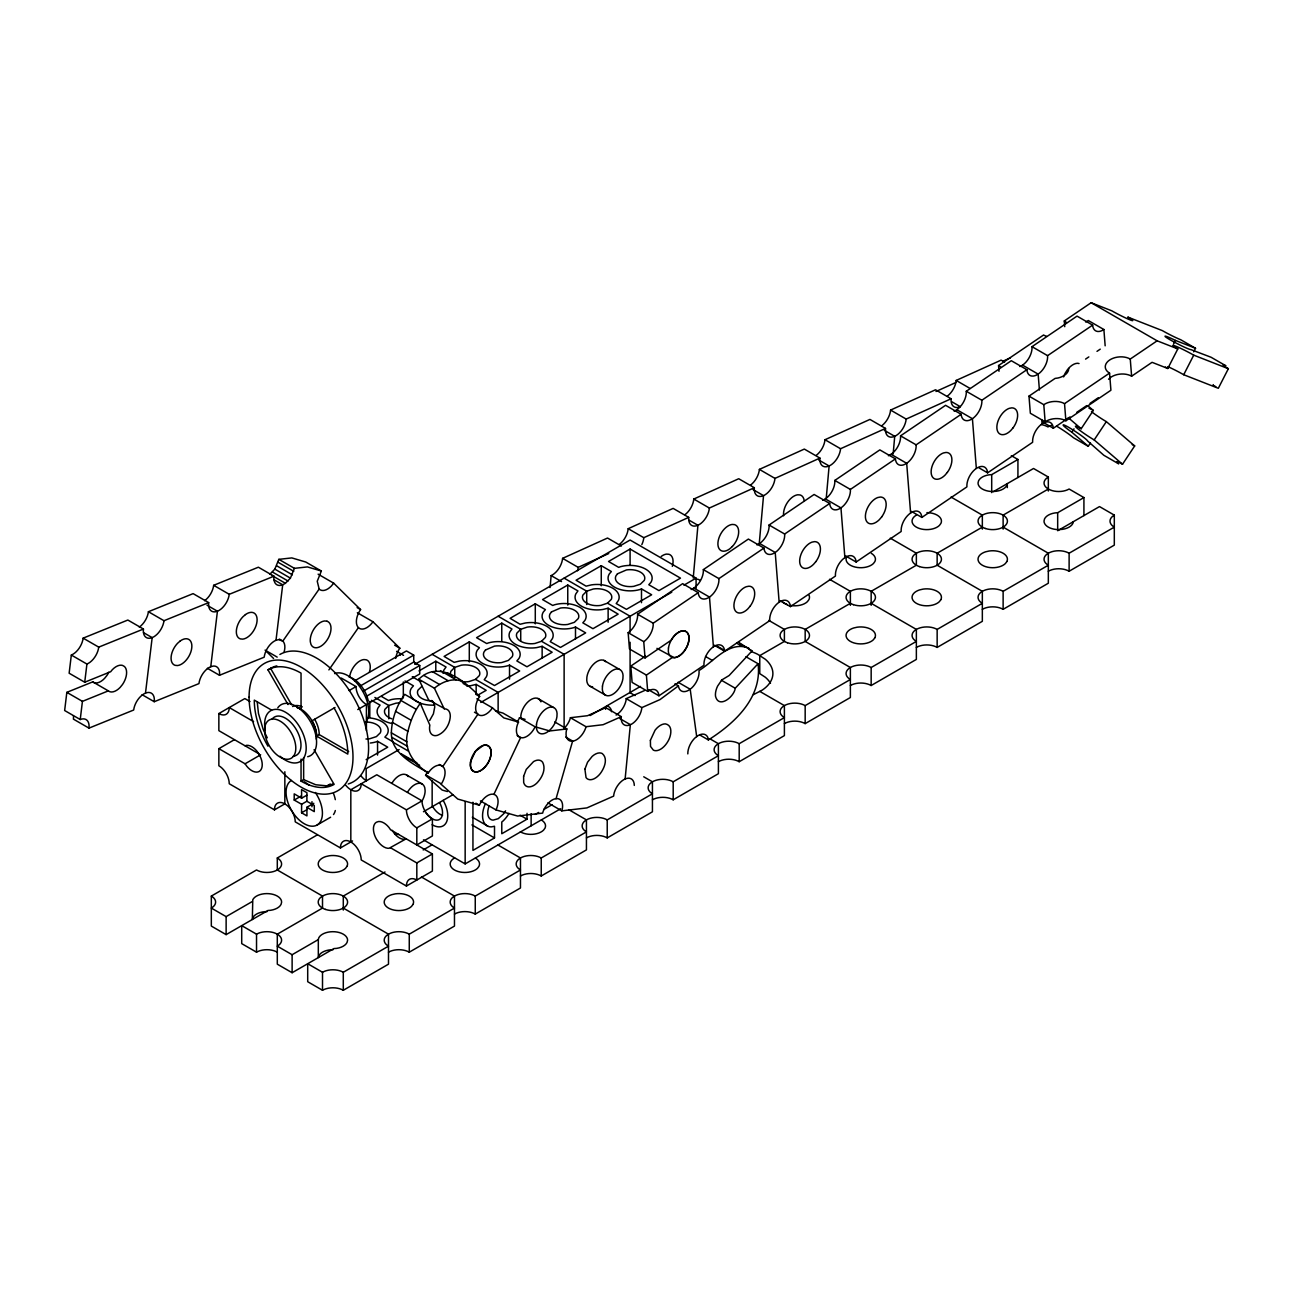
<?xml version="1.0" encoding="UTF-8"?>
<svg xmlns="http://www.w3.org/2000/svg" width="1293" height="1293" viewBox="0 0 1293 1293"><rect width="100%" height="100%" fill="white"/><g stroke="black" fill="none" stroke-linecap="round" stroke-linejoin="round"><path stroke-width="1.5" d="M388.789 718.843L388.805 705.493L395.917 703.198A14.692 8.485 0 0 1 399.747 702.988M306.877 807.285L306.942 815.899L301.56 812.78L301.625 804.262L306.829 801.272L314.28 805.442L314.28 811.648L306.877 807.285L313.795 803.292M306.877 801.24L306.942 792.706L301.56 789.603L301.625 798.201L306.829 795.211M311.952 806.784L311.985 801.676M508.989 813.41A22.046 12.72 -60 0 1 503.252 820.813L501.781 822.009L501.781 833.743L526.978 819.196L527.043 813.313M520.756 718.358L520.917 715.158A14.692 8.485 -60 0 1 530.34 699.966A14.692 8.485 -60 0 1 540.927 701.84M550.075 587.539L551.141 575.595A14.692 8.485 -60 0 0 562.6 558.35L607.532 538.033L621.383 546.034M693.226 578.036L697.929 525.281A14.692 8.485 -60 0 0 709.372 508.036L754.32 487.736A14.692 8.485 -60 0 0 763.533 495.639L759.169 544.482M826.162 499.195L829.12 465.981A14.692 8.485 -60 0 0 840.579 448.736L885.511 428.419A14.692 8.485 -60 0 0 894.724 436.323L893.156 453.908M427.611 771.533A14.692 8.485 -60 0 1 425.785 774.895L441.382 783.897A14.692 8.485 -60 0 0 444.081 768.058L442.626 766.264A14.692 8.485 -60 0 0 430.262 770.272L428.258 772.907C413 763.727 391.149 753.48 391.343 732.824C391.779 719.021 396.66 705.509 404.725 694.341L420.306 703.344L429.842 725.131A14.692 8.485 -60 0 0 437.373 735.361C445.051 732.42 449.932 724.128 450.303 716.096A14.692 8.485 -60 0 0 444.986 708.855L428.646 699.949L418.803 679.213C438.99 659.382 464.753 681.104 479.638 696.491L479.056 697.283A14.692 8.485 -60 0 0 476.794 712.96L478.329 714.641A14.692 8.485 -60 0 0 490.774 710.083L492.423 707.821L503.801 717.89L518.525 722.076L517.426 724.63A14.692 8.485 -60 0 0 520.028 737.43L522.291 737.834A14.692 8.485 -60 0 0 534.672 727.7L535.076 726.779L549.784 730.949L566.867 728.961L566.366 730.69A14.692 8.485 -60 0 0 571.361 741.228L573.882 740.937A14.692 8.485 -60 0 0 585.503 728.46L586.004 726.714L603.088 724.71L621.335 716.661L621.173 718.294A14.692 8.485 -60 0 0 629.012 725.244L631.711 724.064A14.692 8.485 -60 0 0 641.635 709.275L641.797 707.627L660.06 699.561L678.405 685.888A14.692 8.485 -60 0 0 690.187 689.234L696.701 736.622M428.258 772.907C413.631 764.115 402.818 748.922 407.942 731.369C410.334 721.381 414.148 711.635 420.306 703.344M605.593 709.307L605.754 707.659L621.335 716.661M644.48 690.575L626.216 698.624L626.054 700.273A14.692 8.485 -60 0 1 616.115 715.061M625.117 779.065L630.354 724.646L619.961 718.649M143.523 632.633L152.17 637.627A14.692 8.485 -60 0 1 143.442 629.044L127.845 620.042L83.14 638.144A14.692 8.485 -60 0 1 71.325 655.05L69.143 673.217L84.724 682.219L110.681 671.714L112.281 669.742A14.692 8.485 -60 0 1 122.576 665.426L124.484 666.541A14.692 8.485 -60 0 1 122.496 684.514L120.136 687.423A14.692 8.485 -60 0 1 109.84 691.739L92.757 681.864L66.832 692.353L64.65 710.52L80.231 719.522A14.692 8.485 -60 0 1 88.975 728.121L133.68 710.019A14.692 8.485 -60 0 1 145.495 693.113L152.17 637.627A14.692 8.485 -60 0 0 163.985 620.721L208.69 602.619A14.692 8.485 -60 0 0 217.434 611.217L210.759 666.703A14.692 8.485 -60 0 0 198.944 683.609L154.239 701.711L142.117 694.713M80.231 719.522L82.429 701.356L108.353 690.866M84.724 682.219L86.922 664.052A14.692 8.485 -60 0 0 98.737 647.13L143.442 629.044M207.365 668.287L219.503 675.285L264.192 657.2A14.692 8.485 -60 0 1 276.007 640.277L282.698 584.808A14.692 8.485 -60 0 1 273.954 576.209L258.374 567.207L213.668 585.309A14.692 8.485 -60 0 1 204.569 600.712M269.817 574.286L274.827 569.13L278.819 559.352L291.83 557.913L305.746 562.019L321.343 571.021L317.238 581.252L319.161 589.058L282.828 641.069A14.692 8.485 -60 0 1 284.007 652.318M274.035 579.797L282.698 584.808L285.414 583.288L290.408 578.133L294.416 568.338L307.427 566.916L321.343 571.021M267.101 911.597A14.692 8.485 0 0 0 252.765 917.788L252.345 919.501L252.765 899.783A14.692 8.485 0 0 1 269.009 893.689A14.692 8.485 0 0 1 281.615 902.191L281.066 904.373A14.692 8.485 0 0 1 270.544 910.304L267.958 910.482L226.13 934.629L211.325 926.079L211.325 896.081L256.531 869.979A14.692 8.485 0 0 0 277.3 869.979L322.507 896.081L322.507 908.074L277.3 934.176A14.692 8.485 0 0 0 256.531 934.176L241.71 925.626L241.71 943.631L256.531 952.181A14.692 8.485 0 0 1 277.3 952.181M318.32 939.591L318.757 937.878A14.692 8.485 0 0 1 335 931.784A14.692 8.485 0 0 1 347.591 940.286L347.041 942.468A14.692 8.485 0 0 1 336.536 948.399L333.933 948.577L292.121 972.724L277.3 964.174L277.3 934.176A14.692 8.485 0 0 1 277.3 946.169L292.121 954.719L318.32 939.591L318.32 957.596L318.757 955.883A14.692 8.485 0 0 1 333.077 949.692M1073.287 521.709L1072.867 523.423A14.692 8.485 0 0 1 1062.345 529.354L1058.547 529.613A14.692 8.485 0 0 1 1044.017 521.031L1044.566 518.832A14.692 8.485 0 0 1 1055.088 512.917L1057.674 512.723L1083.922 497.579L1083.922 515.584M605.754 707.659L587.507 715.708L570.423 717.712L569.922 719.458A14.692 8.485 -60 0 1 563.683 728.751M556.038 798.735L572.621 741.083L565.704 737.091M547.941 802.856L561.792 810.856L562.293 809.111A14.692 8.485 -60 0 0 557.299 798.589L554.778 798.88A14.692 8.485 -60 0 0 543.157 811.357L542.656 813.103L517.572 816.045L496.011 809.919L480.414 800.917M745.932 656.731L758.054 663.729L735.232 688.248C734.311 696.652 718.73 709.307 715.498 696.184A14.692 8.485 -60 0 1 717.599 686.114L721.882 679.892L729.123 675.528L751.993 650.961L738.432 642.152M525.071 719.361L519.479 717.777L519.091 718.698A14.692 8.485 -60 0 1 517.071 721.963M400.054 655.276L400.442 654.403M441.091 784.269L457.787 799.058L479.347 805.183A14.692 8.485 -60 0 1 493.894 794.355L520.626 737.543L517.168 735.539M1173.608 343.97L1175.434 340.415L1195.524 348.286L1193.698 351.841M1108.554 379.253A14.692 9.196 -4.5 0 1 1131.617 376.198L1152.063 362.331L1167.789 368.489L1177.81 348.916A14.692 1.051 27.1 0 1 1175.369 346.039A14.692 1.051 27.1 0 1 1193.73 355.155L1228.35 368.715L1218.329 388.288L1183.709 374.728A14.692 1.051 27.1 0 0 1167.773 366.614M1183.709 374.728L1193.73 355.155M1090.452 442.949L1088.253 446.279L1071.8 432.169L1074.014 428.84M1091.47 411.691A14.692 1.293 33.6 0 0 1106.339 421.631L1134.672 445.94L1122.518 464.235L1094.185 439.927A14.692 1.293 33.6 0 1 1077.295 428.322A14.692 1.293 33.6 0 1 1081.174 428.743L1093.312 410.447L1087.672 405.614M1094.185 439.927L1106.339 421.631M429.648 720.508L433.397 713.881L434.723 707.109A14.692 8.485 -60 0 0 431.587 700.483M328.891 669.903L358.42 627.638A14.692 8.485 -60 0 1 360.585 609.601L333.691 583.175L318.11 574.173M333.691 583.175L331.331 586.052A14.692 8.485 -60 0 1 319.161 589.058M461.342 681.573A14.692 8.485 0 0 0 468.939 681.573L475.533 679.375L479.331 675.576A14.692 8.485 0 0 0 461.342 665.184L454.748 667.382L450.95 671.18A14.692 8.485 0 0 0 450.95 675.576M541.508 641.28L545.323 637.481A14.692 8.485 0 0 0 527.318 627.089L520.723 629.287L516.925 633.085A14.692 8.485 0 0 0 534.93 643.478L541.508 641.28L564.12 654.323L564.12 728.509M607.5 603.184L611.298 599.386A14.692 8.485 0 0 0 593.309 588.994L586.715 591.192L582.917 594.99A14.692 8.485 0 0 0 600.906 605.383L607.5 603.184L630.095 616.228L630.095 632.277M418.803 679.213L434.4 688.215C442.109 681.734 453.164 677.257 462.926 681.686M748.825 648.149C729.09 640.326 713.833 661.628 698.98 670.566A14.692 8.485 -60 0 1 690.187 689.234L678.065 682.235M699.723 734.941L708.386 739.952C734.553 723.353 762.353 697.735 758.054 663.729M421.89 686.341L418.011 690.123A14.692 8.485 0 0 0 431.959 700.903M999.004 371.269L998.552 365.547L1043.58 335A14.692 9.196 -4.5 0 0 1046.619 336.325M1064.737 326.676L1064.284 320.955L1091.147 302.724L1111.818 310.821A14.692 1.051 27.1 0 0 1130.179 319.937A14.692 1.051 27.1 0 0 1127.738 317.06L1162.359 330.62A14.692 1.051 27.1 0 0 1180.719 339.736L1195.524 348.286M656.941 648.359L674.073 657.636A14.692 8.485 -60 0 0 684.45 650.751L686.47 647.502A14.692 8.485 -60 0 0 686.324 631.76A14.692 8.485 -60 0 0 672.732 637.691L671.148 640.229L645.045 657.943L629.449 648.957L628.156 632.665A14.692 8.485 -60 0 0 637.611 614.207L682.639 583.66L698.22 592.663A14.692 8.485 -60 0 0 709.485 597.075L713.413 646.791A14.692 8.485 -60 0 0 703.974 665.249L658.945 695.796A14.692 8.485 -60 0 0 647.696 691.383L632.099 682.381L630.806 666.089L645.514 656.117M691.189 589.495A14.692 8.485 -60 0 0 703.344 569.615L748.372 539.068L763.953 548.07A14.692 8.485 -60 0 0 775.218 552.483L779.146 602.199A14.692 8.485 -60 0 0 769.707 620.656L724.678 651.203A14.692 8.485 -60 0 0 713.413 646.791M756.922 544.903A14.692 8.485 -60 0 0 769.076 525.023L814.105 494.476L829.686 503.478A14.692 8.485 -60 0 0 840.951 507.89L844.879 557.606A14.692 8.485 -60 0 0 835.44 576.064L790.411 606.611A14.692 8.485 -60 0 0 779.146 602.199M822.655 500.31A14.692 8.485 -60 0 0 834.809 480.43L879.838 449.883L895.419 458.886A14.692 8.485 -60 0 0 906.684 463.298L910.611 513.014A14.692 8.485 -60 0 0 901.173 531.471L856.144 562.019A14.692 8.485 -60 0 0 844.879 557.606M888.388 455.734A14.692 8.485 -60 0 0 900.542 435.854L945.571 405.307L961.152 414.293A14.692 8.485 -60 0 0 972.417 418.706L976.344 468.422A14.692 8.485 -60 0 0 966.905 486.879L921.877 517.426A14.692 8.485 -60 0 0 910.611 513.014M954.121 411.142A14.692 8.485 -60 0 0 966.275 391.262L1011.304 360.715L1026.884 369.701A14.692 8.485 -60 0 0 1038.15 374.113L1039.41 390.033M1019.854 366.549A14.692 8.485 -60 0 0 1032.008 346.669L1077.037 316.122L1092.617 325.125A14.692 8.485 -60 0 0 1103.883 329.521L1105.159 345.813M645.045 657.943L643.752 641.667A14.692 8.485 -60 0 0 653.191 623.21L698.22 592.663M693.888 588.073L709.485 597.075A14.692 8.485 -60 0 0 718.924 578.617L763.953 548.07M759.621 543.48L775.218 552.483A14.692 8.485 -60 0 0 784.657 534.025L829.686 503.478M825.354 498.888L840.951 507.89A14.692 8.485 -60 0 0 850.39 489.433L895.419 458.886M891.087 454.296L906.684 463.298A14.692 8.485 -60 0 0 916.123 444.84L961.152 414.293M956.82 409.703L972.417 418.706A14.692 8.485 -60 0 0 981.856 400.248L1026.884 369.701M1022.553 365.111L1038.15 374.113A14.692 8.485 -60 0 0 1047.589 355.656L1092.617 325.125M1177.81 348.916L1157.138 340.819L1130.26 359.05A14.692 9.196 -4.5 0 0 1109.523 360.084A14.692 9.196 -4.5 0 0 1109.556 373.095L1110.913 390.244L1065.885 420.791A14.692 9.196 -4.5 0 0 1045.148 421.809L1030.343 413.259L1028.986 396.127L1055.088 378.413L1058.046 377.992A14.692 9.196 -4.5 0 0 1068.713 368.489M1085.57 359.115L1088.835 356.9M1096.997 351.357L1100.262 349.142M647.696 691.383L646.403 675.091L672.538 657.361M1028.986 396.127L1043.79 404.677A14.692 9.196 -4.5 0 1 1064.527 403.642L1109.556 373.095M976.344 468.422A14.692 8.485 -60 0 1 987.61 472.834L1032.638 442.287A14.692 8.485 -60 0 1 1042.077 423.829L1041.77 419.853M1042.077 423.829A14.692 8.485 -60 0 1 1053.342 428.242L1070.022 416.928M1076.681 412.402L1086.702 405.614M1090.031 403.351L1098.371 397.694M288.016 704.556L267.974 669.839L270.576 668.352A66.121 38.176 60 0 1 276.831 665.895M258.907 753.787L218.856 730.658L218.856 713.558L244.83 698.576L250.05 701.582M284.848 771.743L284.848 803.858L274.455 809.854L229.249 783.752A14.692 8.485 60 0 0 218.856 765.763L218.856 748.663L234.453 739.661M354.508 680.926L406.455 650.945L413.728 655.131L413.728 662.081L363.511 691.076M349.094 690.575L356.028 686.567A14.692 8.485 60 0 0 366.42 704.572L366.42 730.658M360.036 686.13L413.728 655.131M335 707.497L312.066 720.751A22.046 12.72 60 0 1 316.623 736.121L347.801 754.11A66.121 38.176 60 0 0 334.111 708.031M414.778 664.36L630.095 540.038L696.087 578.133L696.087 588.17M218.856 748.663L245.072 763.791L260.653 754.789M366.048 696.539L419.74 665.539L419.74 673.944L357.757 709.566M418.98 670.922L435.789 661.224L446.053 667.01L443.855 670.081A22.046 12.72 0 0 0 443.095 673.378M469.294 641.878L444.097 656.424L454.118 662.355L459.435 661.079A22.046 12.72 0 0 1 486.427 676.675L484.229 679.746L494.492 685.532L519.689 670.97L509.523 665.103L507.745 665.782A22.046 12.72 0 0 1 483.485 663.842A22.046 12.72 0 0 1 477.311 650.169L479.412 647.728L469.294 641.878L469.294 661.935M501.765 623.129L476.567 637.675L486.734 643.558L488.512 642.88A22.046 12.72 0 0 1 512.771 644.819A22.046 12.72 0 0 1 518.962 658.493L516.844 660.933L526.962 666.784L552.159 652.238L542.139 646.306L536.821 647.583A22.046 12.72 0 0 1 509.83 631.986L511.963 629.012L501.765 623.129L501.765 641.183M535.286 603.783L510.089 618.329L520.093 624.26L525.411 622.984A22.046 12.72 0 0 1 552.418 638.58L550.22 641.651L560.483 647.437L585.681 632.875L575.498 627.008L573.736 627.687A22.046 12.72 0 0 1 549.477 625.747A22.046 12.72 0 0 1 543.286 612.074L545.404 609.633L535.286 603.783L535.286 623.84M567.756 585.034L542.559 599.58L552.725 605.463L554.487 604.785A22.046 12.72 0 0 1 578.763 606.724A22.046 12.72 0 0 1 584.937 620.398L582.82 622.838L592.954 628.689L618.151 614.143L608.13 608.211L602.813 609.488A22.046 12.72 0 0 1 575.821 593.891L577.939 590.917L567.756 585.034L567.756 605.092M601.261 565.688L576.064 580.234L586.085 586.165L591.402 584.889A22.046 12.72 0 0 1 618.393 600.485L616.195 603.556L626.459 609.342L651.656 594.78L641.49 588.913L639.712 589.592A22.046 12.72 0 0 1 615.452 587.652A22.046 12.72 0 0 1 609.278 573.979L611.379 571.538L601.261 565.688L601.261 585.745M630.095 549.04L608.534 561.485L618.701 567.368L620.478 566.69A22.046 12.72 0 0 1 644.738 568.629A22.046 12.72 0 0 1 650.929 582.303L648.811 584.743L658.929 590.594L680.49 578.133L630.095 549.04L630.095 565.089M316.623 736.121L319.226 734.618L348.674 751.605M301.043 759.104L301.043 781.117L303.645 779.614L315.734 784.754L327.016 785.869L333.481 783.881M301.625 798.201L294.206 793.854L294.206 800.06L301.14 796.068M366.161 759.621L387.722 747.176L377.556 741.293L375.778 741.972A22.046 12.72 0 0 1 370.331 743.022M477.78 695.181L486.184 690.333L476.163 684.401L470.846 685.678A22.046 12.72 0 0 1 467.048 686.05M327.016 785.869L330.265 783.994M399.149 749.568L366.161 768.608L366.161 780.649M480.77 702.455L671.778 592.178M683.932 585.163L696.087 578.133M301.56 812.78L306.748 809.79M317.108 825.015L330.62 817.224M277.3 857.986L277.3 869.979A14.692 8.485 0 0 0 277.3 857.986L317.286 834.906M274.455 809.854A14.692 8.485 60 0 1 284.848 803.858A14.692 8.485 60 0 1 295.24 821.847L340.431 847.949L352.553 840.951M406.422 809.854L422.003 800.852A14.692 8.485 60 0 0 432.395 818.857L432.395 835.957L416.815 844.943L416.815 827.859A14.692 8.485 60 0 1 406.422 809.854L361.216 783.752A14.692 8.485 60 0 1 345.635 785.142M211.325 896.081A14.692 8.485 0 0 1 211.325 908.074L226.13 916.624L252.345 901.496M1007.312 487.623L1007.312 483.614L1006.875 485.328A14.692 8.485 0 0 1 996.37 491.259L992.555 491.518A14.692 8.485 0 0 1 978.041 482.935L978.591 480.737A14.692 8.485 0 0 1 989.097 474.822L991.699 474.628L1017.93 459.484L1017.93 477.489M423.457 811.729L452.986 794.678M590.174 715.53L640.52 686.405M993.444 491.631L1033.527 468.486L1048.332 477.036L1048.332 491.033M416.815 827.859L432.395 818.857M422.003 800.852L376.796 774.766L350.823 789.764L350.823 841.953A14.692 8.485 60 0 1 361.216 859.942L406.422 886.044L432.395 871.046L432.395 853.946L390.599 829.815L388.902 827.375A14.692 8.485 60 0 0 378.51 821.524L376.376 822.235A14.692 8.485 60 0 0 376.554 839.302L378.736 842.422A14.692 8.485 60 0 0 389.128 848.289L406.164 838.801L404.709 839.286A14.692 8.485 60 0 1 394.317 833.435L392.151 830.3M385.023 871.999L343.291 896.081L343.291 910.078M423.183 849.954L431.878 844.943M850.374 603.314L805.167 629.416L805.167 641.409L850.374 667.511A14.692 8.485 0 0 1 871.159 667.511L916.365 641.409A14.692 8.485 0 0 1 916.365 629.416L871.159 603.314M982.341 527.124L937.15 553.226L937.15 565.219L982.341 591.321A14.692 8.485 0 0 1 1003.126 591.321L1048.332 565.219A14.692 8.485 0 0 1 1048.332 553.226L1003.126 527.124M1083.922 497.579L1069.117 489.029A14.692 8.485 0 0 1 1048.332 489.029L1003.126 515.131L1003.126 529.128M390.567 847.804L416.815 862.948L432.395 853.946M485.521 803.486A22.046 12.72 -60 0 0 491.34 826.874L494.508 826.259L494.508 837.945L472.947 850.39L472.947 802.242M535.286 814.396L538.648 812.457M543.69 809.547L552.095 804.699M423.474 839.836L465.157 863.902L560.645 808.755M421.437 877.01L454.473 896.081A14.692 8.485 0 0 0 454.473 908.074L409.267 934.176A14.692 8.485 0 0 0 388.498 934.176L388.498 964.174L343.291 990.276A14.692 8.485 0 0 0 322.507 990.276L307.702 981.726L307.702 963.721L322.507 972.271A14.692 8.485 0 0 1 343.291 972.271L388.498 946.169A14.692 8.485 0 0 1 388.498 934.176L343.291 908.074M388.498 952.181A14.692 8.485 0 0 1 409.267 952.181L454.473 926.079L454.473 896.081A14.692 8.485 0 0 1 475.258 896.081L520.465 869.979A14.692 8.485 0 0 1 520.465 857.986L497.853 844.943M454.473 914.086A14.692 8.485 0 0 1 475.258 914.086L520.465 887.984L520.465 857.986A14.692 8.485 0 0 1 541.234 857.986L586.44 831.884A14.692 8.485 0 0 1 586.44 819.891L569.065 809.854M520.465 875.991A14.692 8.485 0 0 1 541.234 875.991L586.44 849.889L586.44 819.891A14.692 8.485 0 0 1 607.225 819.891L652.432 793.789A14.692 8.485 0 0 1 652.432 781.796L643.736 776.786M586.44 837.896A14.692 8.485 0 0 1 607.225 837.896L652.432 811.794L652.432 781.796A14.692 8.485 0 0 1 673.2 781.796L718.407 755.694A14.692 8.485 0 0 1 718.407 743.701L709.712 738.691M652.432 799.801A14.692 8.485 0 0 1 673.2 799.801L718.407 773.699L718.407 743.701A14.692 8.485 0 0 1 739.192 743.701L784.398 717.599A14.692 8.485 0 0 1 784.398 705.606L759.767 691.383M718.407 761.706A14.692 8.485 0 0 1 739.192 761.706L784.398 735.604L784.398 705.606A14.692 8.485 0 0 1 805.167 705.606L850.374 679.504A14.692 8.485 0 0 1 850.374 667.511L850.374 697.509L805.167 723.611A14.692 8.485 0 0 0 784.398 723.611M850.374 685.516A14.692 8.485 0 0 1 871.159 685.516L916.365 659.414L916.365 629.416A14.692 8.485 0 0 1 937.15 629.416L982.341 603.314A14.692 8.485 0 0 1 982.341 591.321L982.341 621.319L937.15 647.421A14.692 8.485 0 0 0 916.365 647.421M982.341 609.326A14.692 8.485 0 0 1 1003.126 609.326L1048.332 583.224L1048.332 553.226A14.692 8.485 0 0 1 1069.117 553.226L1114.307 527.124A14.692 8.485 0 0 1 1114.307 515.131L1099.503 506.581L1057.674 530.728L1057.674 512.723M1048.332 571.231A14.692 8.485 0 0 1 1069.117 571.231L1114.307 545.129L1114.307 515.131M753.48 694.6L762.094 690.203A44.091 25.456 0 0 0 765.327 659.268L757.698 654.29A44.091 25.456 0 0 0 751.475 651.688M619.46 544.305A14.692 8.485 -60 0 0 628.188 528.692L673.136 508.391L688.716 517.378A14.692 8.485 -60 0 0 697.929 525.281L689.266 520.287M685.048 514.646A14.692 8.485 -60 0 0 693.791 499.05L738.723 478.733L754.32 487.736M750.651 485.004A14.692 8.485 -60 0 0 759.395 469.391L804.327 449.075L819.907 458.078A14.692 8.485 -60 0 0 829.12 465.981L818.728 459.985M816.255 455.346A14.692 8.485 -60 0 0 824.982 439.733L869.93 419.417L885.511 428.419M881.842 425.688A14.692 8.485 -60 0 0 890.586 410.075L935.518 389.775L951.115 398.761A14.692 8.485 -60 0 0 960.327 406.681L951.664 401.67M947.446 396.03A14.692 8.485 -60 0 0 956.19 380.433L1001.121 360.117L1004.58 362.121M935.987 391.488L955.753 382.55M1003.271 361.07L1010.431 357.838M562.6 558.35L578.181 567.352L608.744 553.533M641.829 544.612A14.692 8.485 -60 0 0 643.785 537.694L688.716 517.378M753.14 489.643L763.533 495.639A14.692 8.485 -60 0 0 774.976 478.394L819.907 458.078M884.331 430.327L894.724 436.323A14.692 8.485 -60 0 0 906.167 419.077L951.115 398.761M1051.306 425.381L1047.912 426.916A14.692 7.516 5.1 0 0 1041.318 424.54M139.305 627.121A14.692 8.485 -60 0 0 148.404 611.718L193.11 593.632L208.69 602.619M207.042 605.221L217.434 611.217A14.692 8.485 -60 0 0 229.249 594.311L273.954 576.209M245.088 745.819L246.543 745.334A14.692 8.485 60 0 1 256.935 751.185L259.101 754.32A14.692 8.485 60 0 1 260.168 770.709A14.692 8.485 60 0 1 246.769 766.232L245.072 763.791M276.007 640.277L278.625 639.647L282.828 641.069L279.369 639.081M210.759 666.703L213.361 666.057A14.692 8.485 -60 0 1 219.503 675.285M561.792 810.856L586.877 807.915L613.674 796.1L613.836 794.452A14.692 8.485 -60 0 1 623.759 779.663L626.459 778.483A14.692 8.485 -60 0 1 634.297 785.417M412.79 677.322L413.728 677.403M1079.025 363.543L1077.489 363.268A14.692 8.485 -60 0 0 1067.129 370.154L1065.093 373.402A14.692 8.485 -60 0 0 1063.622 376.893M495.478 710.956L502.929 713.073L518.525 722.076M447.41 791.542L442.19 790.071L425.51 775.283M1175.434 340.415L1173.171 339.316A14.692 1.051 27.1 0 0 1165.09 336.132L1165.041 336.406A14.692 1.051 27.1 0 0 1177.891 343.986A14.692 1.051 27.1 0 0 1190.998 349.643L1211.105 357.272L1225.926 365.822A14.692 1.051 27.1 0 0 1228.35 368.715M371.511 700.289L380.061 705.105L377.863 708.176A22.046 12.72 0 0 0 391.617 723.433M294.206 800.06L301.625 804.262M1091.147 302.724L1157.138 340.819M1103.883 329.521L1088.286 320.519A14.692 8.485 -60 0 1 1085.587 321.957M1032.008 346.669L1047.589 355.656M1088.253 446.279L1073.432 437.729A14.692 1.293 33.6 0 0 1056.543 426.14M1042.95 422.245L1053.342 428.242M956.19 380.433L970.041 388.433M966.275 391.262L981.856 400.248M1011.352 455.686L1017.93 459.484M890.586 410.075L906.167 419.077M978.946 467.84L987.61 472.834M900.542 435.854L916.123 444.84M951.05 497.062L982.341 515.131L982.341 529.128M824.982 439.733L840.579 448.736M911.484 511.43L921.877 517.426M834.809 480.43L850.39 489.433M890.279 538.163L916.365 553.226L916.365 565.219L871.159 591.321L871.159 605.318M759.395 469.391L774.976 478.394M845.751 556.022L856.144 562.019M769.076 525.023L784.657 534.025M693.791 499.05L709.372 508.036M829.508 579.28L850.374 591.321L850.374 605.318M780.018 600.615L790.411 606.611M703.344 569.615L718.924 578.617M628.188 528.692L643.785 537.694M768.753 620.381L784.398 629.416L784.398 641.409L759.767 655.632L759.767 673.637L765.327 677.257A44.091 25.456 0 0 1 770.483 683.205M739.871 643.962L745.075 646.969M748.534 648.973L751.993 650.961M736.719 643.187L741.923 646.193M716.71 645.902L725.357 650.896M714.286 645.207L724.678 651.203M637.611 614.207L653.191 623.21M705.542 656.505L712.475 660.513M564.12 578.133L586.715 591.192L586.715 604.542M551.141 575.595L561.534 581.591M721.381 680.247L735.232 688.248M628.156 632.665L643.752 641.667M674.946 683.884L678.405 685.888M630.806 666.089L646.403 675.091M603.879 660.367L619.46 669.37M648.553 689.783L658.945 695.796M498.128 616.228L520.723 629.287L520.723 641.312M629.82 692.563L635.041 695.569M626.216 698.624L641.797 707.627M590.335 686.389L605.916 695.392M537.888 698.462L553.485 707.465M570.423 717.712L586.004 726.714M278.819 559.352L294.416 568.338M357.127 607.597L360.585 609.601M278.173 562.326L293.753 571.328M554.745 721.947L566.867 728.961M432.153 654.323L454.748 667.382L454.748 677.403M475.533 679.375L498.128 692.418L498.128 712.475M276.783 565.833L292.363 574.819M357.353 612.753L372.95 621.755L399.828 648.197A14.692 8.485 -60 0 0 395.739 658.428M274.827 569.13L290.408 578.133M272.451 572.023L288.032 581.01M463.072 683.399L468.26 686.405M440.444 670.711L456.025 679.714M394.64 645.191L399.828 648.197M519.479 717.777L535.076 726.779M271.546 575.288L285.414 583.288M476.18 694.486L479.638 696.491M432.444 671.649L448.024 680.651M396.612 651.349L403.529 655.341M413.728 662.081L419.74 665.539M476.842 698.818L492.423 707.821M423.878 675.431L439.475 684.433M474.466 712.217L477.925 714.205L442.804 766.49L439.345 764.502M412.273 676.756L420.758 681.653M405 680.958L413.437 685.823L411.319 688.264A22.046 12.72 0 0 0 434.416 705.089M213.668 585.309L229.249 594.311M400.685 700.337L416.281 709.34M381.548 696.507L388.433 700.483L390.939 699.658A22.046 12.72 0 0 1 402.268 698.866M341.207 678.017L356.028 686.567M374.873 697.46L388.805 705.493L384.958 709.275A14.692 8.485 0 0 0 391.811 718.827M395.545 711.295L411.126 720.282M392.345 722.367L407.942 731.369M265.065 650.12L277.187 657.119M391.343 732.824L406.923 741.826M391.957 737.382L407.554 746.384M393.314 741.988L384.878 737.123L386.995 734.683A22.046 12.72 0 0 0 367.745 717.825M520.028 815.188L526.978 819.196M392.587 741.956L408.168 750.958M401.315 753.851L416.912 762.854M404.062 756.276L419.643 765.278M148.404 611.718L163.985 620.721M475.889 803.195L479.347 805.183M406.616 775.008L422.213 784.011M472.317 817.224L487.946 826.243M471.929 824.918L494.508 837.945M271.595 710.116L254.285 700.111A66.121 38.176 60 0 0 267.974 746.206M253.59 721.623L229.249 707.562A14.692 8.485 60 0 1 218.856 713.558M83.14 638.144L98.737 647.13M71.325 655.05L86.922 664.052M66.832 692.353L82.429 701.356M88.975 728.121L73.394 719.118A14.692 8.485 -60 0 0 73.442 715.966M92.757 681.864L94.244 682.736A14.692 8.485 -60 0 0 104.539 678.421L106.899 675.512A14.692 8.485 -60 0 0 108.822 672.198M1071.8 432.169L1069.747 430.731A14.692 1.293 33.6 0 1 1063.121 425.058L1063.379 424.831A14.692 1.293 33.6 0 1 1076.374 432.153A14.692 1.293 33.6 0 1 1087.607 440.994L1103.834 455.281L1118.639 463.831A14.692 1.293 33.6 0 1 1122.518 464.235M1068.309 417.704L1081.174 428.743M447.346 672.683L452.679 677.403M413.615 661.741L416.443 664.521M266.487 651.51L273.566 658.46M270.576 668.352L291.62 704.798M314.07 749.681L334.111 784.382A66.121 38.176 60 0 1 301.043 781.117M267.279 737.834L263.142 729.236L258.471 713.51L257.275 702.341M434.4 688.215L444.226 708.952M708.386 739.952L708.144 738.319A14.692 8.485 -60 0 0 697.864 735.717L695.181 737.77A14.692 8.485 -60 0 0 687.811 753.9M1130.26 359.05L1131.617 376.198M1064.527 403.642L1065.885 420.791M1043.79 404.677L1045.148 421.809M1069.117 553.226L1069.117 571.231M1003.126 591.321L1003.126 609.326M991.699 474.628L991.699 492.633M937.15 629.416L937.15 647.421M871.159 667.511L871.159 685.516M805.167 705.606L805.167 723.611M739.192 743.701L739.192 761.706M673.2 781.796L673.2 799.801M641.49 588.913L641.49 602.683M630.095 642.298L630.095 692.434M608.13 608.211L608.13 622.24M607.225 819.891L607.225 837.896M575.498 627.008L575.498 639.049M542.139 646.306L542.139 658.331M541.234 857.986L541.234 875.991M531.132 813.75L531.132 825.807M509.523 665.103L509.523 679.148M476.163 684.401L476.163 694.422M475.258 896.081L475.258 914.086M465.157 801.741L465.157 863.902M435.789 661.224L435.789 671.261M432.153 780.649L432.153 806.719M416.815 862.948L416.815 880.048A14.692 8.485 60 0 0 406.422 886.044M409.267 934.176L409.267 952.181M403.319 681.977L403.319 698.026M377.556 741.293L377.556 755.064M369.798 701.323L369.798 717.373M368.23 701.178L368.23 700.725A22.046 12.72 60 0 0 349.126 676.982M343.291 972.271L343.291 990.276M322.507 972.271L322.507 990.276M303.645 757.617L303.645 779.614M292.121 954.719L292.121 972.724M256.531 934.176L256.531 952.181M226.13 916.624L226.13 934.629M439.588 802.662A14.692 8.485 60 0 1 439.41 819.52A14.692 8.485 60 0 1 424.718 810.84M442.529 815.366A14.692 8.485 60 0 1 432.525 806.347M505.579 810.824A14.692 8.485 -60 0 1 503.462 813.992L498.274 818.663L493.069 820.15A14.692 8.485 -60 0 1 489.077 806.121M443.176 800.383A22.046 12.72 60 0 1 446.554 821.96A22.046 12.72 60 0 1 432.153 824.756M926.936 512.642A14.692 8.485 0 0 1 940.9 523.423L939.381 525.459A14.692 8.485 0 0 1 917.658 527.803A14.692 8.485 0 0 1 916.478 515.067M475.388 858.067A14.692 8.485 0 0 1 479.008 866.278L477.505 868.314A14.692 8.485 0 0 1 455.782 870.658A14.692 8.485 0 0 1 454.603 857.922M398.713 834.373A14.692 8.485 0 0 1 394.915 834.066M541.363 819.972A14.692 8.485 0 0 1 545 828.183L543.48 830.219A14.692 8.485 0 0 1 520.336 831.819M607.354 705.687A14.692 8.485 0 0 1 611.524 711.716M809.03 595.216A14.692 8.485 0 0 1 808.933 599.613L807.414 601.649A14.692 8.485 0 0 1 790.815 605.496M787.275 604.623A14.692 8.485 0 0 1 781.974 601.471M871.288 553.307A14.692 8.485 0 0 1 874.908 561.518L873.405 563.554A14.692 8.485 0 0 1 854.98 567.029A14.692 8.485 0 0 1 846.624 556.927M1048.332 489.029A14.692 8.485 0 0 1 1048.332 477.036M493.894 794.355A14.692 8.485 -60 0 1 496.011 809.919M372.95 621.755A14.692 8.485 -60 0 1 358.42 627.638M369.442 672.069A14.692 8.485 -60 0 0 366.242 659.786L363.899 659.559A14.692 8.485 -60 0 0 349.579 677.257M145.495 693.113A14.692 8.485 -60 0 1 154.239 701.711M334.612 673.588A29.383 16.971 60 0 1 361.329 689.024A29.383 16.971 60 0 1 365.967 722.076M279.886 654.484A73.475 42.427 60 0 1 355.688 701.113A73.475 42.427 60 0 1 348.253 783.978M292.622 706.528A22.046 12.72 60 0 1 302.287 706.899M314.668 719.247A22.046 12.72 60 0 1 319.226 734.618M267.974 669.839A66.121 38.176 60 0 1 301.043 673.12L301.043 709.114A22.046 12.72 60 0 0 297.002 707.4M271.902 719.377A22.046 12.72 60 0 1 296.42 729.802A22.046 12.72 60 0 1 293.188 756.243M277.801 707.772A29.383 16.971 60 0 1 309.835 720.589A29.383 16.971 60 0 1 307.702 756.712M296.954 707.449A22.046 12.72 60 0 1 316.332 739.16M265.324 730.787A29.383 16.971 60 0 1 283.587 711.215A29.383 16.971 60 0 1 306.102 750.215A29.383 16.971 60 0 1 280.015 756.243M315.314 792.48A25.715 14.853 60 0 1 318.175 824.288A25.715 14.853 60 0 1 291.959 811.131A25.715 14.853 60 0 1 291.394 780.471M304.243 781.748A25.715 14.853 60 0 1 308.962 785.19M333.513 793.546A25.715 14.853 60 0 1 335.323 799.656M335.323 810.533A25.715 14.853 60 0 1 333.513 814.542M340.431 847.949A14.692 8.485 60 0 1 350.823 841.953M366.42 780.762A14.692 8.485 60 0 1 361.216 776.156M1088.997 408.2A14.692 1.293 33.6 0 1 1093.312 410.447M1132.199 444.582A14.692 1.293 33.6 0 1 1134.672 445.94M1064.284 320.955A14.692 9.196 -4.5 0 1 1066.612 322.749M998.552 365.547A14.692 9.196 -4.5 0 1 1000.879 367.341M1167.789 368.489A14.692 1.051 27.1 0 1 1165.365 367.034M1215.905 386.833A14.692 1.051 27.1 0 1 1214.208 385.702M1213.319 384.958A14.692 1.051 27.1 0 1 1213.319 384.635M804.165 500.52A14.692 8.485 -60 0 0 800.125 494.96L797.765 494.783A14.692 8.485 -60 0 0 783.606 515.794M672.328 566.366A14.692 8.485 -60 0 0 668.934 554.277L666.558 554.099A14.692 8.485 -60 0 0 661.224 556.443M578.181 567.352A14.692 8.485 -60 0 1 577.535 570.763M695.682 579.216A14.692 8.485 -60 0 1 700.03 580.379M407.505 792.221A14.692 8.485 -60 0 1 424.815 787.922L425.138 790.847A14.692 8.485 -60 0 1 421.971 801.11M391.924 783.219A14.692 8.485 -60 0 1 408.232 776.592M366.355 722.044A14.692 8.485 0 0 1 380.304 732.824L376.408 736.606L369.782 738.739A14.692 8.485 0 0 1 365.967 738.998M592.614 686.793A14.692 8.485 -60 0 1 586.747 680.263L586.893 677.063A14.692 8.485 -60 0 1 594.974 662.873A14.692 8.485 -60 0 1 605.69 661.66M470.507 762.24L470.361 765.456A14.692 8.485 -60 0 0 480.156 770.87A14.692 8.485 -60 0 0 490.936 754.886L491.081 751.669A14.692 8.485 -60 0 0 481.303 746.255A14.692 8.485 -60 0 0 470.507 762.24M536.498 724.145L536.353 727.361A14.692 8.485 -60 0 0 546.131 732.775A14.692 8.485 -60 0 0 556.927 716.791L557.073 713.574A14.692 8.485 -60 0 0 547.278 708.16A14.692 8.485 -60 0 0 536.498 724.145M602.473 686.05L602.328 689.266A14.692 8.485 -60 0 0 612.122 694.68A14.692 8.485 -60 0 0 622.903 678.696L623.048 675.479A14.692 8.485 -60 0 0 613.27 670.065A14.692 8.485 -60 0 0 602.473 686.05M668.465 647.955L668.319 651.171A14.692 8.485 -60 0 0 678.098 656.585A14.692 8.485 -60 0 0 688.894 640.601L689.04 637.384A14.692 8.485 -60 0 0 679.245 631.97A14.692 8.485 -60 0 0 668.465 647.955M650.395 740.291L650.524 746.433L653.337 750.118A14.692 8.485 -60 0 0 668.028 741.212C671.067 736.186 673.378 725.454 665.475 723.886A14.692 8.485 -60 0 0 655.082 730.173L650.395 740.291M470.717 761.351L470.41 764.632A14.692 8.485 -60 0 0 480.931 770.402C487.574 765.925 492.294 757.553 490.79 749.439A14.692 8.485 -60 0 0 483.34 745.366L475.468 751.233L470.717 761.351M523.617 776.366L523.681 782.54A14.692 8.485 -60 0 0 536.514 783.413C541.815 778.192 546.389 769.464 542.607 762.207A14.692 8.485 -60 0 0 533.54 761.593L526.235 769.432L523.617 776.366M584.905 769.173L586.052 777.61A14.692 8.485 -60 0 0 600.291 773.553C604.267 768.236 608.389 758.7 602.231 753.528A14.692 8.485 -60 0 0 592.162 756.405L587.539 762.24L584.905 769.173M347.041 866.278L345.538 868.314A14.692 8.485 0 0 1 322.377 869.914A14.692 8.485 0 0 1 325.707 856.596L329.262 855.772A14.692 8.485 0 0 1 347.041 866.278M413.033 904.373L411.513 906.409A14.692 8.485 0 0 1 388.369 908.009A14.692 8.485 0 0 1 391.682 894.691L395.254 893.867A14.692 8.485 0 0 1 413.033 904.373M874.908 637.708L873.405 639.744A14.692 8.485 0 0 1 850.244 641.344A14.692 8.485 0 0 1 853.574 628.01L857.13 627.202A14.692 8.485 0 0 1 874.908 637.708M940.9 599.613L939.381 601.649A14.692 8.485 0 0 1 916.236 603.249A14.692 8.485 0 0 1 919.565 589.915L923.121 589.107A14.692 8.485 0 0 1 940.9 599.613M1006.875 561.518L1005.372 563.554A14.692 8.485 0 0 1 982.211 565.154A14.692 8.485 0 0 1 985.541 551.82L989.097 551.012A14.692 8.485 0 0 1 1006.875 561.518M485.505 649.991L483.986 652.028A14.692 8.485 0 0 0 501.749 662.549L508.375 660.416L512.27 656.634A14.692 8.485 0 0 0 494.524 646.112L485.505 649.991M551.481 611.896L549.978 613.933A14.692 8.485 0 0 0 567.724 624.454L574.367 622.321L578.262 618.539A14.692 8.485 0 0 0 560.499 608.017L551.481 611.896M617.472 573.801L615.953 575.838A14.692 8.485 0 0 0 633.715 586.359L640.342 584.226L644.237 580.444A14.692 8.485 0 0 0 626.491 569.922L617.472 573.801M750.166 606.158L747.758 608.971A14.692 8.485 -60 0 1 733.955 606.514A14.692 8.485 -60 0 1 746.239 586.731L748.825 586.214A14.692 8.485 -60 0 1 750.166 606.158M815.899 561.566L813.491 564.378A14.692 8.485 -60 0 1 799.688 561.922A14.692 8.485 -60 0 1 811.972 542.139L814.558 541.638A14.692 8.485 -60 0 1 815.899 561.566M881.632 516.99L879.224 519.786A14.692 8.485 -60 0 1 865.421 517.329A14.692 8.485 -60 0 1 877.705 497.546L880.291 497.045A14.692 8.485 -60 0 1 881.632 516.99M947.365 472.398L944.957 475.21A14.692 8.485 -60 0 1 931.154 472.753A14.692 8.485 -60 0 1 943.437 452.954L946.023 452.453A14.692 8.485 -60 0 1 947.365 472.398M1013.098 427.805L1010.69 430.617A14.692 8.485 -60 0 1 996.887 428.161A14.692 8.485 -60 0 1 1009.17 408.362L1011.756 407.861A14.692 8.485 -60 0 1 1013.098 427.805M732.371 546.486L729.753 548.846A14.692 8.485 -60 0 1 717.971 542.333A14.692 8.485 -60 0 1 732.161 524.441L734.521 524.619A14.692 8.485 -60 0 1 732.371 546.486M180.163 641.005L177.545 643.316A14.692 8.485 -60 0 0 175.088 665.329L177.432 665.556A14.692 8.485 -60 0 0 191.768 647.858A14.692 8.485 -60 0 0 180.163 641.005M245.428 614.595L242.793 616.906A14.692 8.485 -60 0 0 240.353 638.904L242.696 639.13A14.692 8.485 -60 0 0 257.016 621.432A14.692 8.485 -60 0 0 245.428 614.595M326.984 621.206L324.656 620.963A14.692 8.485 -60 0 0 310.32 641.813L310.999 644.447A14.692 8.485 -60 0 0 326.903 640.294A14.692 8.485 -60 0 0 326.984 621.206M325.545 909.432A14.692 8.485 0 0 0 347.591 902.078A14.692 8.485 0 0 0 325.545 894.74A14.692 8.485 0 0 0 325.545 909.432M853.412 604.671A14.692 8.485 0 0 0 875.458 597.318A14.692 8.485 0 0 0 853.412 589.98A14.692 8.485 0 0 0 853.412 604.671M919.404 566.576A14.692 8.485 0 0 0 941.449 559.222A14.692 8.485 0 0 0 919.404 551.885A14.692 8.485 0 0 0 919.404 566.576M787.437 642.766A14.692 8.485 0 0 0 809.483 635.413A14.692 8.485 0 0 0 787.437 628.075A14.692 8.485 0 0 0 787.437 642.766M985.379 528.481A14.692 8.485 0 0 0 1007.425 521.127A14.692 8.485 0 0 0 985.379 513.79A14.692 8.485 0 0 0 985.379 528.481M249.08 697.121A73.475 42.427 60 0 0 327.016 794.064A73.475 42.427 60 0 0 327.016 690.155A73.475 42.427 60 0 0 249.08 697.121M264.612 730.173A22.046 12.72 60 0 0 288 759.25A22.046 12.72 60 0 0 288 728.072A22.046 12.72 60 0 0 264.612 730.173"/></g></svg>
